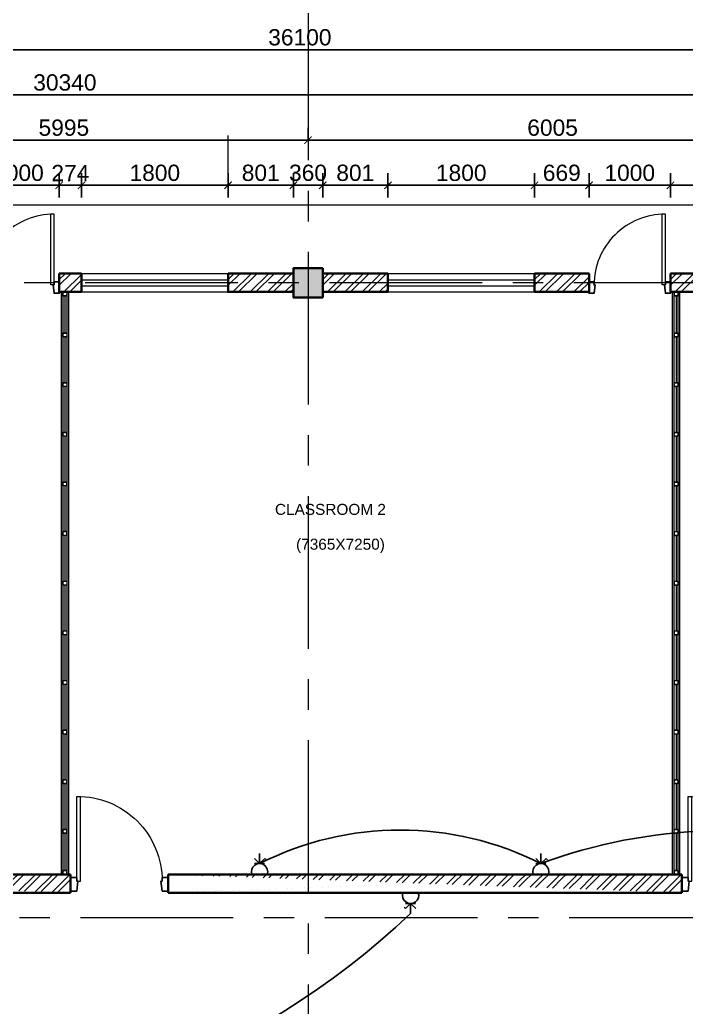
# Model space of a CAD drawing. Header units: inches. Extents: x 527934 to 2134587, y -408734 to 227304.
# Drawn here: x 1941142 to 1949324, y 605 to 12737 of the extents above; entities that cross this region are included whole.
import ezdxf

# ---------------------------------------------------------------- set-up
doc = ezdxf.new("R2010")
doc.units = ezdxf.units.IN
doc.header["$MEASUREMENT"] = 0
doc.linetypes.add('CENTER', pattern=[2, 1.25, -0.25, 0.25, -0.25])
for name, color, linetype, lineweight in [('2 POWER TEL COMP', 3, 'Continuous', 25), ('6 LIGHT PT WIRING', 3, 'Continuous', 25), ('7 POWER PT WIRING', 3, 'Continuous', 25), ('centre line', 1, 'CENTER', 9), ('dim', 253, 'Continuous', 9), ('door', 77, 'Continuous', 13), ('enclosure - exterior', 30, 'Continuous', 30), ('furniture', 253, 'Continuous', 5), ('hatch', 250, 'Continuous', 5), ('hatch 2', 251, 'Continuous', 5), ('Index_Contour', 1, 'Continuous', 20), ('INSULATION', 253, 'Continuous', 5), ('metal', 40, 'Continuous', 18), ('partition wall', 5, 'Continuous', 20), ('plinth', 5, 'Continuous', 9), ('sill', 253, 'Continuous', 13), ('text', 7, 'Continuous', 13), ('wall - brick', 30, 'Continuous', 35), ('window', 1, 'Continuous', 15)]:
    doc.layers.add(name, color=color, linetype=linetype, lineweight=lineweight)
doc.styles.get("Standard").update_dxf_attribs({"font": 'arial.ttf'})
doc.linetypes.add('BATTING', pattern='A,0.0001,-0.1,[134,ltypeshp.shx,S=0.1,R=0,X=-0.1,Y=0],-0.2,[134,ltypeshp.shx,S=0.1,R=180,X=0.1,Y=0],-0.1', length=0.4001)
doc.dimstyles.new('dim 100', dxfattribs={"dimtxt": 200, "dimasz": 90, "dimexe": 150, "dimexo": 150, "dimgap": 50, "dimtad": 1, "dimdec": 0, "dimzin": 0, "dimdsep": 46, "dimtxsty": 'Standard', "dimblk": 'ARCHTICK', "dimcen": 100, "dimdle": 150, "dimazin": 0, "dimtfac": 1, "dimtdec": 0, "dimtix": 1, "dimtmove": 2, "dimatfit": 3, "dimfxl": 150, "dimfxlon": 1, "dimtolj": 1, "dimtzin": 0, "dimarcsym": 0})

# ---------------------------------------------------------------- blocks, each defined once
blk = doc.blocks.new('hhhddhdhhdhd')
at = {"layer": 'hatch 2'}
h = blk.add_hatch(dxfattribs=at)
h.set_pattern_fill('ANSI31', color=256, scale=10.11854614201475, angle=180)
h.set_pattern_definition([(225, (0, 0), (0.8943615740959506, -0.894361574095951), [])])
h.paths.add_polyline_path([(2732476.997218427, 3237924.497344343), (2732476.997218427, 3237970.497344343), (2732522.997218427, 3237970.497344343), (2732522.997218427, 3237924.497344343)], flags=16)
edge = h.paths.add_edge_path()
edge.add_line((2732475.497218427, 3237972.497344343), (2732524.497218427, 3237972.497344343))
edge.add_arc((2732524.497218427, 3237971.997344343), 0.5, 0, 90, ccw=False)
edge.add_line((2732524.997218427, 3237971.997344343), (2732524.997218427, 3237922.997344343))
edge.add_arc((2732524.497218427, 3237922.997344343), 0.5, -90, 0, ccw=False)
edge.add_line((2732524.497218427, 3237922.497344343), (2732475.497218427, 3237922.497344343))
edge.add_arc((2732475.497218427, 3237922.997344343), 0.5, 180, 270, ccw=False)
edge.add_line((2732474.997218427, 3237922.997344343), (2732474.997218427, 3237971.809960568))
edge.add_arc((2732475.621186423, 3237971.881629747), 0.628070479563874, 101.38373853772163, 186.5522990226772, ccw=False)
at = {"layer": 'metal'}
for p, q in [((2732474.997218427, 3237922.997344343), (2732474.997218427, 3237971.809960568)), ((2732475.497218427, 3237972.497344343), (2732524.497218427, 3237972.497344343)), ((2732524.497218427, 3237922.497344343), (2732475.497218427, 3237922.497344343)), ((2732476.997218427, 3237970.497344343), (2732522.997218427, 3237970.497344343)), ((2732476.997218427, 3237924.497344343), (2732476.997218427, 3237970.497344343)), ((2732522.997218427, 3237924.497344343), (2732476.997218427, 3237924.497344343)), ((2732522.997218427, 3237970.497344343), (2732522.997218427, 3237924.497344343)), ((2732524.997218427, 3237971.997344343), (2732524.997218427, 3237922.997344343))]:
    blk.add_line(p, q, dxfattribs=at)
for centre, radius, start, end in [((2732475.621186423, 3237971.881629747), 0.628070479563874, 101.3837385377217, 186.5522990226772), ((2732475.497218427, 3237922.997344343), 0.5, 180, 270), ((2732524.497218427, 3237971.997344343), 0.5, 0, 90), ((2732524.497218427, 3237922.997344343), 0.5, 270, 0)]:
    blk.add_arc(centre, radius, start, end, dxfattribs=at)
blk = doc.blocks.new('Dd1')
at = {"layer": 'door'}
for p, q in [((6330598.909815274, 14377.03910187684), (6330624.909815274, 14377.03910187684)), ((6330624.909815274, 14377.03910187684), (6330624.909815274, 13509.62916418879)), ((6330586.909815274, 14339.03910187684), (6330586.909815273, 13509.05983945176))]:
    blk.add_line(p, q, dxfattribs=at)
at = {"layer": 'door', "lineweight": 25}
for points in [[(6330598.909815274, 14377.03910187684), (6330586.909815274, 14377.03910187684), (6330586.909815274, 14339.03910187684), (6330523.909815274, 14339.03910187684), (6330523.909815274, 14479.03910187684), (6330586.909815274, 14479.03910187684)], [(6331448.909815274, 14377.03910187684), (6331460.909815274, 14377.03910187684), (6331460.909815274, 14339.03910187684), (6331523.909815274, 14339.03910187684), (6331523.909815274, 14479.03910187684), (6331460.909815274, 14479.03910187684)]]:
    blk.add_lwpolyline(points, close=True, dxfattribs=at)
at = {"layer": 'door'}
blk.add_arc((6330592.909815274, 14377.03910187684), 868, 269.6039430704651, 0, dxfattribs=at)
blk = doc.blocks.new('_ArchTick')
at = {"color": 0, "linetype": 'ByBlock', "const_width": 0.15}
blk.add_lwpolyline([(-0.5, -0.5), (0.5, 0.5)], dxfattribs=at)
blk = doc.blocks.new('*D2807')
at = {"layer": 'Defpoints', "color": 0, "ltscale": 400}
for p in [(1941625.765545186, 10702.72027792875), (1940625.766017248, 9392.117507182062), (1941625.765545186, 9392.117507182062)]:
    blk.add_point(p, dxfattribs=at)
at = {"layer": 'dim', "color": 0, "lineweight": -2, "ltscale": 400}
for p, q in [((1940625.766017248, 10552.72027792875), (1940625.766017248, 10852.72027792875)), ((1941625.765545186, 10552.72027792875), (1941625.765545186, 10852.72027792875)), ((1940475.766017248, 10702.72027792875), (1941775.765545186, 10702.72027792875))]:
    blk.add_line(p, q, dxfattribs=at)
at = {"layer": 'dim', "color": 0, "lineweight": -2, "ltscale": 400, "xscale": 90, "yscale": 90, "zscale": 90, "rotation": 180}
blk.add_blockref('_ArchTick', (1940625.766017248, 10702.72027792875), dxfattribs=at)
at = {"layer": 'dim', "color": 0, "lineweight": -2, "ltscale": 400, "xscale": 90, "yscale": 90, "zscale": 90}
blk.add_blockref('_ArchTick', (1941625.765545186, 10702.72027792875), dxfattribs=at)
at = {"layer": 'dim', "color": 0, "ltscale": 400, "insert": (1941125.765781217, 10854.83487547309), "char_height": 200, "attachment_point": 5}
blk.add_mtext('\\A1;1000', dxfattribs=at)
blk = doc.blocks.new('*D2808')
at = {"layer": 'Defpoints', "color": 0, "ltscale": 400}
for p in [(1943699.765484822, 10702.72027792875), (1941899.765484823, 9617.117507182527), (1943699.765484822, 9617.117507182527)]:
    blk.add_point(p, dxfattribs=at)
at = {"layer": 'dim', "color": 0, "lineweight": -2, "ltscale": 400}
for p, q in [((1941899.765484823, 10552.72027792875), (1941899.765484823, 10852.72027792875)), ((1943699.765484822, 10552.72027792875), (1943699.765484822, 10852.72027792875)), ((1941749.765484823, 10702.72027792875), (1943849.765484822, 10702.72027792875))]:
    blk.add_line(p, q, dxfattribs=at)
at = {"layer": 'dim', "color": 0, "lineweight": -2, "ltscale": 400, "xscale": 90, "yscale": 90, "zscale": 90, "rotation": 180}
blk.add_blockref('_ArchTick', (1941899.765484823, 10702.72027792875), dxfattribs=at)
at = {"layer": 'dim', "color": 0, "lineweight": -2, "ltscale": 400, "xscale": 90, "yscale": 90, "zscale": 90}
blk.add_blockref('_ArchTick', (1943699.765484822, 10702.72027792875), dxfattribs=at)
at = {"layer": 'dim', "color": 0, "ltscale": 400, "insert": (1942799.765484823, 10854.83487547309), "char_height": 200, "attachment_point": 5}
blk.add_mtext('\\A1;1800', dxfattribs=at)
blk = doc.blocks.new('*D2809')
at = {"layer": 'Defpoints', "color": 0, "ltscale": 400}
for p in [(1944500.765484822, 10702.72027792875), (1943699.765484822, 9617.117507182527), (1944500.765484822, 9617.117507182527)]:
    blk.add_point(p, dxfattribs=at)
at = {"layer": 'dim', "color": 0, "lineweight": -2, "ltscale": 400}
for p, q in [((1943699.765484822, 10552.72027792875), (1943699.765484822, 10852.72027792875)), ((1944500.765484822, 10552.72027792875), (1944500.765484822, 10852.72027792875)), ((1943549.765484822, 10702.72027792875), (1944650.765484822, 10702.72027792875))]:
    blk.add_line(p, q, dxfattribs=at)
at = {"layer": 'dim', "color": 0, "lineweight": -2, "ltscale": 400, "xscale": 90, "yscale": 90, "zscale": 90, "rotation": 180}
blk.add_blockref('_ArchTick', (1943699.765484822, 10702.72027792875), dxfattribs=at)
at = {"layer": 'dim', "color": 0, "lineweight": -2, "ltscale": 400, "xscale": 90, "yscale": 90, "zscale": 90}
blk.add_blockref('_ArchTick', (1944500.765484822, 10702.72027792875), dxfattribs=at)
at = {"layer": 'dim', "color": 0, "ltscale": 400, "insert": (1944100.265484822, 10854.83487547309), "char_height": 200, "attachment_point": 5}
blk.add_mtext('\\A1;801', dxfattribs=at)
blk = doc.blocks.new('*D2810')
at = {"layer": 'Defpoints', "color": 0, "ltscale": 400}
for p in [(1944860.765484822, 10702.72027792875), (1944500.765484822, 9684.617507182527), (1944860.765484822, 9684.617507182527)]:
    blk.add_point(p, dxfattribs=at)
at = {"layer": 'dim', "color": 0, "lineweight": -2, "ltscale": 400}
for p, q in [((1944500.765484822, 10552.72027792875), (1944500.765484822, 10852.72027792875)), ((1944860.765484822, 10552.72027792875), (1944860.765484822, 10852.72027792875)), ((1944500.765484822, 10702.72027792875), (1944410.765484822, 10702.72027792875)), ((1944500.765484822, 10702.72027792875), (1944860.765484822, 10702.72027792875)), ((1944860.765484822, 10702.72027792875), (1944950.765484822, 10702.72027792875))]:
    blk.add_line(p, q, dxfattribs=at)
at = {"layer": 'dim', "color": 0, "lineweight": -2, "ltscale": 400, "xscale": 90, "yscale": 90, "zscale": 90}
blk.add_blockref('_ArchTick', (1944500.765484822, 10702.72027792875), dxfattribs=at)
at = {"layer": 'dim', "color": 0, "lineweight": -2, "ltscale": 400, "xscale": 90, "yscale": 90, "zscale": 90, "rotation": 180}
blk.add_blockref('_ArchTick', (1944860.765484822, 10702.72027792875), dxfattribs=at)
at = {"layer": 'dim', "color": 0, "ltscale": 400, "insert": (1944680.765484822, 10854.9030882971), "char_height": 200, "attachment_point": 5}
blk.add_mtext('\\A1;360', dxfattribs=at)
blk = doc.blocks.new('*D2811')
at = {"layer": 'Defpoints', "color": 0, "ltscale": 400}
for p in [(1945661.765515205, 10702.72027792875), (1944860.765484822, 9617.117507182062), (1945661.765515205, 9617.117507182062)]:
    blk.add_point(p, dxfattribs=at)
at = {"layer": 'dim', "color": 0, "lineweight": -2, "ltscale": 400}
for p, q in [((1944860.765484822, 10552.72027792875), (1944860.765484822, 10852.72027792875)), ((1945661.765515205, 10552.72027792875), (1945661.765515205, 10852.72027792875)), ((1944710.765484822, 10702.72027792875), (1945811.765515205, 10702.72027792875))]:
    blk.add_line(p, q, dxfattribs=at)
at = {"layer": 'dim', "color": 0, "lineweight": -2, "ltscale": 400, "xscale": 90, "yscale": 90, "zscale": 90, "rotation": 180}
blk.add_blockref('_ArchTick', (1944860.765484822, 10702.72027792875), dxfattribs=at)
at = {"layer": 'dim', "color": 0, "lineweight": -2, "ltscale": 400, "xscale": 90, "yscale": 90, "zscale": 90}
blk.add_blockref('_ArchTick', (1945661.765515205, 10702.72027792875), dxfattribs=at)
at = {"layer": 'dim', "color": 0, "ltscale": 400, "insert": (1945261.265500013, 10854.83487547309), "char_height": 200, "attachment_point": 5}
blk.add_mtext('\\A1;801', dxfattribs=at)
blk = doc.blocks.new('*D2812')
at = {"layer": 'Defpoints', "color": 0, "ltscale": 400}
for p in [(1947461.765515205, 10702.72027792875), (1945661.765515205, 9617.117507182527), (1947461.765515205, 9617.117507182527)]:
    blk.add_point(p, dxfattribs=at)
at = {"layer": 'dim', "color": 0, "lineweight": -2, "ltscale": 400}
for p, q in [((1945661.765515205, 10552.72027792875), (1945661.765515205, 10852.72027792875)), ((1947461.765515205, 10552.72027792875), (1947461.765515205, 10852.72027792875)), ((1945511.765515205, 10702.72027792875), (1947611.765515205, 10702.72027792875))]:
    blk.add_line(p, q, dxfattribs=at)
at = {"layer": 'dim', "color": 0, "lineweight": -2, "ltscale": 400, "xscale": 90, "yscale": 90, "zscale": 90, "rotation": 180}
blk.add_blockref('_ArchTick', (1945661.765515205, 10702.72027792875), dxfattribs=at)
at = {"layer": 'dim', "color": 0, "lineweight": -2, "ltscale": 400, "xscale": 90, "yscale": 90, "zscale": 90}
blk.add_blockref('_ArchTick', (1947461.765515205, 10702.72027792875), dxfattribs=at)
at = {"layer": 'dim', "color": 0, "ltscale": 400, "insert": (1946561.765515205, 10854.83487547309), "char_height": 200, "attachment_point": 5}
blk.add_mtext('\\A1;1800', dxfattribs=at)
blk = doc.blocks.new('*D2813')
at = {"layer": 'Defpoints', "color": 0, "ltscale": 400}
for p in [(1948130.765545588, 10702.72027792875), (1947461.765515205, 9617.117507182527), (1948130.765545588, 9617.117507182062)]:
    blk.add_point(p, dxfattribs=at)
at = {"layer": 'dim', "color": 0, "lineweight": -2, "ltscale": 400}
for p, q in [((1947461.765515205, 10552.72027792875), (1947461.765515205, 10852.72027792875)), ((1948130.765545588, 10552.72027792875), (1948130.765545588, 10852.72027792875)), ((1947311.765515205, 10702.72027792875), (1948280.765545588, 10702.72027792875))]:
    blk.add_line(p, q, dxfattribs=at)
at = {"layer": 'dim', "color": 0, "lineweight": -2, "ltscale": 400, "xscale": 90, "yscale": 90, "zscale": 90, "rotation": 180}
blk.add_blockref('_ArchTick', (1947461.765515205, 10702.72027792875), dxfattribs=at)
at = {"layer": 'dim', "color": 0, "lineweight": -2, "ltscale": 400, "xscale": 90, "yscale": 90, "zscale": 90}
blk.add_blockref('_ArchTick', (1948130.765545588, 10702.72027792875), dxfattribs=at)
at = {"layer": 'dim', "color": 0, "ltscale": 400, "insert": (1947796.265530396, 10854.83487547309), "char_height": 200, "attachment_point": 5}
blk.add_mtext('\\A1;669', dxfattribs=at)
blk = doc.blocks.new('*D2814')
at = {"layer": 'Defpoints', "color": 0, "ltscale": 400}
for p in [(1949130.765545587, 10702.72027792875), (1948130.765545588, 9617.117507182062), (1949130.765545587, 9617.117507184157)]:
    blk.add_point(p, dxfattribs=at)
at = {"layer": 'dim', "color": 0, "lineweight": -2, "ltscale": 400}
for p, q in [((1948130.765545588, 10552.72027792875), (1948130.765545588, 10852.72027792875)), ((1949130.765545587, 10552.72027792875), (1949130.765545587, 10852.72027792875)), ((1947980.765545588, 10702.72027792875), (1949280.765545587, 10702.72027792875))]:
    blk.add_line(p, q, dxfattribs=at)
at = {"layer": 'dim', "color": 0, "lineweight": -2, "ltscale": 400, "xscale": 90, "yscale": 90, "zscale": 90, "rotation": 180}
blk.add_blockref('_ArchTick', (1948130.765545588, 10702.72027792875), dxfattribs=at)
at = {"layer": 'dim', "color": 0, "lineweight": -2, "ltscale": 400, "xscale": 90, "yscale": 90, "zscale": 90}
blk.add_blockref('_ArchTick', (1949130.765545587, 10702.72027792875), dxfattribs=at)
at = {"layer": 'dim', "color": 0, "ltscale": 400, "insert": (1948630.765545587, 10854.83487547309), "char_height": 200, "attachment_point": 5}
blk.add_mtext('\\A1;1000', dxfattribs=at)
blk = doc.blocks.new('*D2815')
at = {"layer": 'Defpoints', "color": 0, "ltscale": 400}
for p in [(1950505.765484822, 10702.72027792875), (1949130.765545587, 9617.117507184157), (1950505.765484822, 9617.117507182527)]:
    blk.add_point(p, dxfattribs=at)
at = {"layer": 'dim', "color": 0, "lineweight": -2, "ltscale": 400}
for p, q in [((1949130.765545587, 10552.72027792875), (1949130.765545587, 10852.72027792875)), ((1950505.765484822, 10552.72027792875), (1950505.765484822, 10852.72027792875)), ((1948980.765545587, 10702.72027792875), (1950655.765484822, 10702.72027792875))]:
    blk.add_line(p, q, dxfattribs=at)
at = {"layer": 'dim', "color": 0, "lineweight": -2, "ltscale": 400, "xscale": 90, "yscale": 90, "zscale": 90, "rotation": 180}
blk.add_blockref('_ArchTick', (1949130.765545587, 10702.72027792875), dxfattribs=at)
at = {"layer": 'dim', "color": 0, "lineweight": -2, "ltscale": 400, "xscale": 90, "yscale": 90, "zscale": 90}
blk.add_blockref('_ArchTick', (1950505.765484822, 10702.72027792875), dxfattribs=at)
at = {"layer": 'dim', "color": 0, "ltscale": 400, "insert": (1949818.265515205, 10854.9030882971), "char_height": 200, "attachment_point": 5}
blk.add_mtext('\\A1;1375', dxfattribs=at)
blk = doc.blocks.new('*D2266')
at = {"layer": 'Defpoints', "color": 0, "ltscale": 400}
for p in [(1956865.765545587, 11812.72027792875), (1926525.765545587, 9675.208119799849), (1956865.765545587, 9675.208119799849)]:
    blk.add_point(p, dxfattribs=at)
at = {"layer": 'dim', "color": 0, "lineweight": -2, "ltscale": 400}
for p, q in [((1926525.765545587, 11662.72027792875), (1926525.765545587, 11962.72027792875)), ((1956865.765545587, 11662.72027792875), (1956865.765545587, 11962.72027792875)), ((1926375.765545587, 11812.72027792875), (1957015.765545587, 11812.72027792875))]:
    blk.add_line(p, q, dxfattribs=at)
at = {"layer": 'dim', "color": 0, "lineweight": -2, "ltscale": 400, "xscale": 90, "yscale": 90, "zscale": 90, "rotation": 180}
blk.add_blockref('_ArchTick', (1926525.765545587, 11812.72027792875), dxfattribs=at)
at = {"layer": 'dim', "color": 0, "lineweight": -2, "ltscale": 400, "xscale": 90, "yscale": 90, "zscale": 90}
blk.add_blockref('_ArchTick', (1956865.765545587, 11812.72027792875), dxfattribs=at)
at = {"layer": 'dim', "color": 0, "ltscale": 400, "insert": (1941695.765545587, 11964.9030882971), "char_height": 200, "attachment_point": 5}
blk.add_mtext('\\A1;30340', dxfattribs=at)
blk = doc.blocks.new('*D2295')
at = {"layer": 'Defpoints', "color": 0, "ltscale": 400}
for p in [(1962630.76554559, 12367.72027792875), (1926530.765545587, 775.8521177307703), (1962630.76554559, 775.8521177307703)]:
    blk.add_point(p, dxfattribs=at)
at = {"layer": 'dim', "color": 0, "lineweight": -2, "ltscale": 400}
for p, q in [((1926530.765545587, 12217.72027792875), (1926530.765545587, 12517.72027792875)), ((1962630.76554559, 12217.72027792875), (1962630.76554559, 12517.72027792875)), ((1926380.765545587, 12367.72027792875), (1962780.76554559, 12367.72027792875))]:
    blk.add_line(p, q, dxfattribs=at)
at = {"layer": 'dim', "color": 0, "lineweight": -2, "ltscale": 400, "xscale": 90, "yscale": 90, "zscale": 90, "rotation": 180}
blk.add_blockref('_ArchTick', (1926530.765545587, 12367.72027792875), dxfattribs=at)
at = {"layer": 'dim', "color": 0, "lineweight": -2, "ltscale": 400, "xscale": 90, "yscale": 90, "zscale": 90}
blk.add_blockref('_ArchTick', (1962630.76554559, 12367.72027792875), dxfattribs=at)
at = {"layer": 'dim', "color": 0, "ltscale": 400, "insert": (1944580.765545588, 12519.9030882971), "char_height": 200, "attachment_point": 5}
blk.add_mtext('\\A1;36100', dxfattribs=at)
blk = doc.blocks.new('*D2873')
at = {"layer": 'Defpoints', "color": 0, "ltscale": 400}
for p in [(1941899.765484823, 10702.72027792875), (1941625.765545587, 9617.117507182527), (1941899.765484823, 9617.117507182527)]:
    blk.add_point(p, dxfattribs=at)
at = {"layer": 'furniture', "color": 0, "lineweight": -2, "ltscale": 400}
for p, q in [((1941625.765545587, 10552.72027792875), (1941625.765545587, 10852.72027792875)), ((1941899.765484823, 10552.72027792875), (1941899.765484823, 10852.72027792875)), ((1941625.765545587, 10702.72027792875), (1941535.765545587, 10702.72027792875)), ((1941625.765545587, 10702.72027792875), (1941899.765484823, 10702.72027792875)), ((1941899.765484823, 10702.72027792875), (1941989.765484823, 10702.72027792875))]:
    blk.add_line(p, q, dxfattribs=at)
at = {"layer": 'furniture', "color": 0, "lineweight": -2, "ltscale": 400, "xscale": 90, "yscale": 90, "zscale": 90}
blk.add_blockref('_ArchTick', (1941625.765545587, 10702.72027792875), dxfattribs=at)
at = {"layer": 'furniture', "color": 0, "lineweight": -2, "ltscale": 400, "xscale": 90, "yscale": 90, "zscale": 90, "rotation": 180}
blk.add_blockref('_ArchTick', (1941899.765484823, 10702.72027792875), dxfattribs=at)
at = {"layer": 'furniture', "color": 0, "ltscale": 400, "insert": (1941762.765515205, 10853.12955487281), "char_height": 200, "attachment_point": 5}
blk.add_mtext('\\A1;274', dxfattribs=at)
blk = doc.blocks.new('*D2297')
at = {"layer": 'Defpoints', "color": 0, "ltscale": 400}
for p in [(1938685.765484822, 11257.72027792863), (1944680.765484822, 11257.72027791635), (1944680.765484822, 11257.72027792875)]:
    blk.add_point(p, dxfattribs=at)
at = {"layer": 'furniture', "color": 0, "lineweight": -2, "ltscale": 400}
for p, q in [((1938685.765484822, 11257.72027792875), (1938685.765484822, 11407.72027792875)), ((1944680.765484822, 11257.72027792875), (1944680.765484822, 11407.72027792875)), ((1938535.765484822, 11257.72027792875), (1944830.765484822, 11257.72027792875))]:
    blk.add_line(p, q, dxfattribs=at)
at = {"layer": 'furniture', "color": 0, "lineweight": -2, "ltscale": 400, "xscale": 90, "yscale": 90, "zscale": 90, "rotation": 180}
blk.add_blockref('_ArchTick', (1938685.765484822, 11257.72027792875), dxfattribs=at)
at = {"layer": 'furniture', "color": 0, "lineweight": -2, "ltscale": 400, "xscale": 90, "yscale": 90, "zscale": 90}
blk.add_blockref('_ArchTick', (1944680.765484822, 11257.72027792875), dxfattribs=at)
at = {"layer": 'furniture', "color": 0, "ltscale": 400, "insert": (1941683.265484822, 11409.83487547309), "char_height": 200, "attachment_point": 5}
blk.add_mtext('\\A1;5995', dxfattribs=at)
blk = doc.blocks.new('*D2298')
at = {"layer": 'Defpoints', "color": 0, "ltscale": 400}
for p in [(1944680.765484822, 11257.72027792875), (1950685.765484822, 11257.72027792264), (1950685.765484822, 11257.72027792881)]:
    blk.add_point(p, dxfattribs=at)
at = {"layer": 'furniture', "color": 0, "lineweight": -2, "ltscale": 400}
for p, q in [((1944680.765484822, 11257.72027792881), (1944680.765484822, 11407.72027792881)), ((1950685.765484822, 11257.72027792881), (1950685.765484822, 11407.72027792881)), ((1944530.765484822, 11257.72027792881), (1950835.765484822, 11257.72027792881))]:
    blk.add_line(p, q, dxfattribs=at)
at = {"layer": 'furniture', "color": 0, "lineweight": -2, "ltscale": 400, "xscale": 90, "yscale": 90, "zscale": 90, "rotation": 180}
blk.add_blockref('_ArchTick', (1944680.765484822, 11257.72027792881), dxfattribs=at)
at = {"layer": 'furniture', "color": 0, "lineweight": -2, "ltscale": 400, "xscale": 90, "yscale": 90, "zscale": 90}
blk.add_blockref('_ArchTick', (1950685.765484822, 11257.72027792881), dxfattribs=at)
at = {"layer": 'furniture', "color": 0, "ltscale": 400, "insert": (1947683.265484822, 11409.83487547314), "char_height": 200, "attachment_point": 5}
blk.add_mtext('\\A1;6005', dxfattribs=at)
blk = doc.blocks.new('15 amp socket')
at = {"color": 3, "lineweight": 25}
for p, q in [((593021.6950971427, 179162.0314506535), (592958.4426568242, 179225.2838910092)), ((593021.6950971427, 179162.0314506535), (593021.6950971427, 179286.3770140056)), ((593021.6950971427, 179162.0314506535), (593084.9475375357, 179225.2838910092)), ((593084.9475375357, 179225.2838910092), (593101.9214421305, 179207.9386820738)), ((592959.5223154667, 179162.0314506535), (593083.8678788188, 179162.0314506535)), ((592927.9564210566, 179029.0346570779), (593115.4337733778, 179029.0346570779))]:
    blk.add_line(p, q, dxfattribs=at)
blk.add_arc((593021.6950971427, 179062.4986506347), 99.53280000000004, 340.3538224690597, 199.6461775309403, dxfattribs=at)

msp = doc.modelspace()

# ---------------------------------------------------------------- hatches: boundary and pattern name
h = msp.add_hatch()
h.set_pattern_fill('ANSI31', color=256, scale=10, angle=-90.00000000000006)
h.set_pattern_definition([(314.9999999999999, (1991861.765545587, 182312.1175071825), (0.8838834764831852, 0.8838834764831835), [])])
h.paths.add_polyline_path([(1926755.765545587, 9392.117507182527), (1926755.765545587, 9622.117507182527), (1926525.765545587, 9622.117507182527), (1926525.765545587, 9392.117507182527)])
h.paths.add_polyline_path([(1926818.265545587, -3362.882492817473), (1926818.265545587, -3012.882492817473), (1926468.265545587, -3012.882492817473), (1926468.265545587, -3362.882492817473)])
h.paths.add_polyline_path([(1926818.265545587, -8252.882492817473), (1926818.265545587, -7902.882492817473), (1926468.265545587, -7902.882492817473), (1926468.265545587, -8252.882492817473)])
h.paths.add_polyline_path([(1926818.265545587, -13148.88249281747), (1926818.265545587, -12798.88249281747), (1926468.265545587, -12798.88249281747), (1926468.265545587, -13148.88249281747)])
h.paths.add_polyline_path([(1926755.765545587, -20887.88249281747), (1926755.765545587, -20657.88249281747), (1926525.765545587, -20657.88249281747), (1926525.765545587, -20887.88249281747)])
h.paths.add_polyline_path([(1932875.765484822, -20950.38249281747), (1932875.765484822, -20590.38249281747), (1932515.765484822, -20590.38249281747), (1932515.765484822, -20950.38249281747)])
h.paths.add_polyline_path([(1938865.765484822, -20950.38249281747), (1938865.765484822, -20590.38249281747), (1938505.765484822, -20590.38249281747), (1938505.765484822, -20950.38249281747)])
h.paths.add_polyline_path([(1944860.765484822, -20950.38249281747), (1944860.765484822, -20590.38249281747), (1944500.765484822, -20590.38249281747), (1944500.765484822, -20950.38249281747)])
h.paths.add_polyline_path([(1950865.765484822, -20950.38249281747), (1950865.765484822, -20590.38249281747), (1950505.765484822, -20590.38249281747), (1950505.765484822, -20950.38249281747)])
h.paths.add_polyline_path([(1956865.765545587, -20887.88249281747), (1956865.765545587, -20657.88249281747), (1956635.765545587, -20657.88249281747), (1956635.765545587, -20887.88249281747)])
h.paths.add_polyline_path([(1956923.265545587, -13148.88249281747), (1956923.265545587, -12798.88249281747), (1956573.265545587, -12798.88249281747), (1956573.265545587, -13148.88249281747)])
h.paths.add_polyline_path([(1956923.265545587, -8252.882492817473), (1956923.265545587, -7902.882492817473), (1956573.265545587, -7902.882492817473), (1956573.265545587, -8252.882492817473)])
h.paths.add_polyline_path([(1956923.265545587, -3362.882492817473), (1956923.265545587, -3012.882492817473), (1956573.265545587, -3012.882492817473), (1956573.265545587, -3362.882492817473)])
h.paths.add_polyline_path([(1956923.265545587, 1533.117507182527), (1956923.265545587, 1883.117507182527), (1956573.265545587, 1883.117507182527), (1956573.265545587, 1533.117507182527)])
h.paths.add_polyline_path([(1956865.765545587, 9392.117507182527), (1956865.765545587, 9622.117507182527), (1956635.765545587, 9622.117507182527), (1956635.765545587, 9392.117507182527)])
h.paths.add_polyline_path([(1950865.765484822, 9324.617507182527), (1950865.765484822, 9684.617507182527), (1950505.765484822, 9684.617507182527), (1950505.765484822, 9324.617507182527)])
h.paths.add_polyline_path([(1944860.765484822, 9324.617507182527), (1944860.765484822, 9684.617507182527), (1944500.765484822, 9684.617507182527), (1944500.765484822, 9324.617507182527)])
h.paths.add_polyline_path([(1938865.765484822, 9324.617507182527), (1938865.765484822, 9684.617507182527), (1938505.765484822, 9684.617507182527), (1938505.765484822, 9324.617507182527)])
h.paths.add_polyline_path([(1932875.765484822, 9324.617507182527), (1932875.765484822, 9684.617507182527), (1932515.765484822, 9684.617507182527), (1932515.765484822, 9324.617507182527)])
at = {"layer": 'hatch', "lineweight": 5, "ltscale": 400}
h = msp.add_hatch(dxfattribs=at)
h.set_pattern_fill('ANSI32', color=256, scale=400)
h.set_pattern_definition([(45, (-682649.3666279796, 58770.33129144341), (-106.0660171779821, 106.0660171779821), []), (45, (-682578.6559499796, 58770.33129144341), (-106.0660171779821, 106.0660171779821), [])])
h.paths.add_polyline_path([(1941625.765646289, 9616.948428118834), (1941625.766388207, 9391.948428118834), (1941899.765521188, 9392.11750718276), (1941899.765448458, 9617.117507182295)])
h = msp.add_hatch(dxfattribs=at)
h.set_pattern_fill('ANSI32', color=256, scale=400)
h.set_pattern_definition([(45, (-680575.367160405, 58770.33129144341), (-106.0660171779821, 106.0660171779821), []), (45, (-680504.656482405, 58770.33129144341), (-106.0660171779821, 106.0660171779821), [])])
h.paths.add_polyline_path([(1943699.765113864, 9616.948428118834), (1943699.765855781, 9391.948428118834), (1944500.765521188, 9392.11750718276), (1944500.765448457, 9617.117507182295)])
h = msp.add_hatch(dxfattribs=at)
h.set_pattern_fill('ANSI32', color=256, scale=400)
h.set_pattern_definition([(45, (-679414.367160405, 58770.33129144294), (-106.0660171779821, 106.0660171779821), []), (45, (-679343.656482405, 58770.33129144294), (-106.0660171779821, 106.0660171779821), [])])
h.paths.add_polyline_path([(1944860.765113864, 9616.948428118369), (1944860.765855781, 9391.948428118369), (1945661.765521188, 9392.117507182295), (1945661.765448457, 9617.117507181829)])
h = msp.add_hatch(dxfattribs=at)
h.set_pattern_fill('ANSI32', color=256, scale=400)
h.set_pattern_definition([(45, (-676813.367130023, 58770.33129144341), (-106.0660171779821, 106.0660171779821), []), (45, (-676742.656452023, 58770.33129144341), (-106.0660171779821, 106.0660171779821), [])])
h.paths.add_polyline_path([(1947461.765144246, 9616.948428118834), (1947461.765886163, 9391.948428118834), (1948130.765581953, 9392.11750718276), (1948130.765509222, 9617.117507182295)])
h = msp.add_hatch(dxfattribs=at)
h.set_pattern_fill('ANSI32', color=256, scale=400)
h.set_pattern_definition([(45, (-675144.3670996409, 58770.33129144341), (-106.0660171779821, 106.0660171779821), []), (45, (-675073.6564216409, 58770.33129144341), (-106.0660171779821, 106.0660171779821), [])])
h.paths.add_polyline_path([(1949130.765174628, 9616.948428118834), (1949130.765916545, 9391.948428118834), (1950505.765049527, 9392.11750718276), (1950505.764976796, 9617.117507182295)])
h = msp.add_hatch(dxfattribs=at)
h.set_pattern_fill('ANSI32', color=256, scale=400)
h.set_pattern_definition([(45, (-688819.0005888585, 35826.50037050853), (-106.0660171779821, 106.0660171779821), []), (45, (-688748.2899108585, 35826.50037050853), (-106.0660171779821, 106.0660171779821), [])])
edge = h.paths.add_edge_path()
edge.add_line((1940245.765472849, 2012.107816877309), (1935460.765400227, 2012.107816877309))
edge.add_line((1941765.765472849, 2237.107816877775), (1935460.765400227, 2237.107816877309))
edge.add_line((1941765.765472849, 2012.107816877775), (1935460.765400227, 2012.107816877309))
edge.add_line((1935460.765398343, 2237.107816877309), (1935460.765325816, 2012.109024558216))
edge.add_line((1941765.765472849, 2237.107816877775), (1941765.765400118, 2012.107816876844))
h = msp.add_hatch(dxfattribs=at)
h.set_pattern_fill('ANSI32', color=256, scale=400)
h.set_pattern_definition([(45, (-681314.0005161273, 35826.50037050713), (-106.0660171779821, 106.0660171779821), []), (45, (-681243.2898381273, 35826.50037050713), (-106.0660171779821, 106.0660171779821), [])])
edge = h.paths.add_edge_path()
edge.add_line((1947750.765545581, 2012.107816875912), (1942965.765472958, 2012.107816875912))
edge.add_line((1949270.765545581, 2237.107816876378), (1942965.765472958, 2237.107816875912))
edge.add_line((1949270.76554558, 2012.107816876378), (1942965.765472958, 2012.107816875912))
edge.add_line((1942965.765471074, 2237.107816875912), (1942965.765398548, 2012.109024556819))
edge.add_line((1949270.765545581, 2237.107816876378), (1949270.765472849, 2012.107816875447))

# ---------------------------------------------------------------- linework, layer by layer
at = {"layer": '6 LIGHT PT WIRING', "ltscale": 400}
msp.add_arc((1939049.500000073, 9079.520297950701), 10056.38512233362, 226.7497186319553, 313.2502813680447, dxfattribs=at)
at = {"layer": '7 POWER PT WIRING', "ltscale": 400}
for centre, radius, start, end in [((1945812.749999624, -1043.43305222051), 3825.437373623637, 63.16733800750676, 116.8326619924789), ((1949787.565632414, -3693.288041788674), 6466.733879444905, 72.93252366395157, 110.3427537745701)]:
    msp.add_arc(centre, radius, start, end, dxfattribs=at)
at = {"layer": 'centre line', "ltscale": 1500}
for p, q in [((1944680.765484822, 12884.61750718276), (1944680.765484823, -24601.99962949287)), ((1920944.023712615, 9507.117507182527), (1968092.62715113, 9507.117507182527)), ((1920886.523712615, 1708.117507182527), (1968092.62715113, 1708.117507182527))]:
    msp.add_line(p, q, dxfattribs=at)
at = {"layer": 'dim', "ltscale": 400}
msp.add_line((1941899.765484823, 9617.117507182527), (1943699.765484822, 9617.117507182527), dxfattribs=at)
at = {"layer": 'enclosure - exterior'}
msp.add_line((1949270.765503564, 2012.117507182993), (1942965.765506147, 2012.117507182527), dxfattribs=at)
at = {"layer": 'furniture', "ltscale": 400}
msp.add_line((1943699.765484822, 10702.72027792875), (1943699.765484822, 11312.72027792875), dxfattribs=at)
at = {"layer": 'Index_Contour', "linetype": 'BATTING', "ltscale": 0.5}
msp.add_line((1941670.765545587, 9392.117507182527), (1941720.765545587, 9392.117507182527), dxfattribs=at)
at = {"layer": 'INSULATION', "linetype": 'BATTING', "ltscale": 400}
for p, q in [((1941695.765545587, 9392.117507182527), (1941695.765545587, 9390.116983721498)), ((1941695.765545587, 2239.117507182527), (1941695.765545587, 2237.117507182993)), ((1949199.852684952, 2239.117507182527), (1949199.852684952, 2237.117507182527))]:
    msp.add_line(p, q, dxfattribs=at)
at = {"layer": 'INSULATION', "linetype": 'BATTING', "ltscale": 50}
for p, q in [((1941695.765545587, 9344.116983721498), (1941695.765545587, 8887.617507182062)), ((1949199.852684951, 9342.116983721498), (1949199.852684951, 8887.617507182527)), ((1941695.765545587, 8841.617507182062), (1941695.765545586, 8277.617507182527)), ((1949199.852684951, 8839.642995005008), (1949199.852684951, 8277.617507182527)), ((1941695.765545586, 8231.617507182527), (1941695.765545586, 7667.617507182527)), ((1949199.852684951, 8229.617507182527), (1949199.852684951, 7667.617507182527)), ((1941695.765545586, 7621.617507182527), (1941695.765545586, 7057.617507182527)), ((1949199.85268495, 7621.617507182527), (1949199.85268495, 7057.617507182527)), ((1941695.765545586, 7011.617507182527), (1941695.765545586, 6447.617507182527)), ((1949199.852684951, 7009.617507182527), (1949199.852684951, 6447.617507182062)), ((1941695.765545586, 6401.617507182527), (1941695.765545586, 5837.617507182062)), ((1949199.852684951, 6401.617507182527), (1949199.852684951, 5837.617507182062)), ((1941695.765545586, 5791.617507182062), (1941695.765545586, 5227.617507182062)), ((1949199.852684951, 5791.431718152948), (1949199.85268495, 5227.617507182527)), ((1941695.765545586, 5181.617507182527), (1941695.765545585, 4617.617507182527)), ((1949199.85268495, 5181.617507182527), (1949199.85268495, 4617.617507182062)), ((1941695.765545585, 4571.617507182527), (1941695.765545585, 4007.617507182527)), ((1949199.852684951, 4569.617507182527), (1949199.852684951, 4007.617507182527)), ((1941695.765545585, 3961.617507182527), (1941695.765545586, 3397.617507182527)), ((1949199.852684951, 3961.617507182527), (1949199.852684952, 3397.617507182527)), ((1941695.765545586, 3351.617507182527), (1941695.765545586, 2787.617507182527)), ((1949199.852684952, 3351.617507182527), (1949199.852684953, 2787.617507182062)), ((1941695.765545586, 2741.617507182527), (1941695.765545587, 2285.117507182527)), ((1949199.852684953, 2741.617507182062), (1949199.852684952, 2285.117507182062))]:
    msp.add_line(p, q, dxfattribs=at)
at = {"layer": 'partition wall', "lineweight": 18}
for p, q in [((1941650.765545587, 9392.117507722694), (1941650.765545586, 2237.117507182993)), ((1941670.765545587, 9392.117507722694), (1941670.765545587, 2237.117507183459)), ((1941720.765545587, 9392.117507722694), (1941720.765545587, 2237.117507183459)), ((1941740.765545587, 9392.117507722694), (1941740.765545587, 2237.117507183459)), ((1949155.765545587, 2237.117507182527), (1949155.765545587, 9392.117507182527)), ((1949175.765545587, 2237.117507182062), (1949175.765545587, 9392.117507182527)), ((1949225.765545587, 2237.117507182062), (1949225.765545587, 9392.117507182527)), ((1949245.765545587, 2237.117507182062), (1949245.765545587, 9392.117507182527))]:
    msp.add_line(p, q, dxfattribs=at)
at = {"layer": 'plinth'}
for q in [(1926525.765545587, 10457.11750718253), (1933204.765545587, 10457.11750718253)]:
    msp.add_line((1957590.765545587, 10457.11750718253), q, dxfattribs=at)
at = {"layer": 'sill'}
for p, q in [((1945661.765515205, 9617.117507182527), (1947461.765515205, 9617.117507182527)), ((1941890.765484822, 9392.117507182527), (1943690.765484822, 9392.117507182527)), ((1945661.765515205, 9392.117507182527), (1947461.765515205, 9392.117507182527))]:
    msp.add_line(p, q, dxfattribs=at)
at = {"layer": 'wall - brick'}
for p, q in [((1941899.765484823, 9617.117507182527), (1941625.765545587, 9617.117507182527)), ((1941899.765484823, 9617.117507182527), (1941625.766017247, 9617.117507182527)), ((1941625.766017247, 9392.117507182527), (1941625.766017248, 9617.117507182527)), ((1941625.766017248, 9617.117507182527), (1941899.765484823, 9617.117507182527)), ((1944500.765484822, 9617.117507182527), (1943699.765484822, 9617.117507182527)), ((1945661.765515205, 9617.117507182062), (1944860.765484822, 9617.117507182062)), ((1945661.765515205, 9392.117507182527), (1945661.765515205, 9617.117507182527)), ((1948130.765545588, 9617.117507182062), (1947461.765515205, 9617.117507182527)), ((1947461.765515205, 9392.117507182527), (1947461.765515205, 9617.117507182527)), ((1948130.765545588, 9617.117507182062), (1948130.765545588, 9392.117507182062)), ((1950505.765484822, 9617.117507182527), (1949130.765545587, 9617.117507182527)), ((1949130.765545587, 9617.117507182527), (1949130.765545587, 9392.117507182527)), ((1941890.765484822, 9392.117507182527), (1941625.765545587, 9392.117507182527)), ((1941899.765484823, 9392.117507182527), (1941650.765545587, 9392.117507182527)), ((1944500.765484822, 9392.117507182527), (1943690.765484822, 9392.117507182527)), ((1945661.765515205, 9392.117507182527), (1944860.765484822, 9392.117507182527)), ((1948130.765545588, 9392.117507182527), (1947461.765515205, 9392.117507182527)), ((1950505.765484822, 9392.117507182527), (1949130.765545587, 9392.117507182527)), ((1949282.765545587, 9392.117507182527), (1949270.765545587, 9392.117507182527)), ((1941765.765545587, 2237.117507182993), (1938820.765545587, 2237.117507182993)), ((1941765.765545587, 2237.117507182993), (1941765.76540033, 2012.118714863434)), ((1942965.765506147, 2237.11750718113), (1942965.765506147, 2012.11750718113)), ((1949270.765545587, 2237.117507182527), (1942965.765506147, 2237.117507182993)), ((1947758.765545587, 2237.117507182527), (1942965.765506147, 2237.117507183459)), ((1949270.765545587, 2237.117507182527), (1949270.76540033, 2012.118714863434)), ((1941765.765545587, 2142.117507182993), (1941765.76547312, 2012.117507182993)), ((1949270.765545587, 2142.117507182527), (1949270.765503564, 2012.117507182527)), ((1949270.765545587, 2012.117507182527), (1942965.765506147, 2012.117507182527))]:
    msp.add_line(p, q, dxfattribs=at)
at = {"layer": 'wall - brick', "lineweight": 35}
for p, q in [((1941765.765503564, 2012.117507182993), (1935460.765433417, 2012.117507182993)), ((1941765.765545587, 2012.117507182527), (1935460.765433417, 2012.117507182527))]:
    msp.add_line(p, q, dxfattribs=at)
at = {"layer": 'wall - brick'}
for points in [[(1941899.765484823, 9392.117507182527), (1941899.765484823, 9617.117507182527)], [(1943699.765484822, 9392.117507182527), (1943699.765484822, 9617.117507182527)]]:
    msp.add_lwpolyline(points, dxfattribs=at)
msp.add_lwpolyline([(1944860.765484822, 9684.617507182527), (1944860.765484822, 9324.617507182527), (1944500.765484822, 9324.617507182527), (1944500.765484822, 9684.617507182527)], close=True, dxfattribs=at)
at = {"layer": 'window'}
for p, q in [((1941899.765484823, 9542.117507182527), (1943699.765484823, 9542.117507182527)), ((1941899.765484823, 9467.117507182527), (1943699.765484823, 9467.117507182527)), ((1945661.765515205, 9542.117507182527), (1947461.765515205, 9542.117507182527)), ((1945661.765515205, 9467.117507182527), (1947461.765515205, 9467.117507182527))]:
    msp.add_line(p, q, dxfattribs=at)

# ---------------------------------------------------------------- block references
at = {"layer": '2 POWER TEL COMP'}
for p, rotation in [((1351064.304954615, -176791.9173215864), 1.667526652835144e-08), ((1354517.804954615, -176791.9173215867), 1.667526652835144e-08), ((2538961.695098183, 181041.1521610606), 179.9999999991662)]:
    msp.add_blockref('15 amp socket', p, dxfattribs=dict(at, rotation=rotation))
at = {"layer": 'dim', "rotation": 180}
for p in [(8272149.67536046, 23856.15660906094), (8279654.675360464, 23856.15660906094)]:
    msp.add_blockref('Dd1', p, dxfattribs=at)
at = {"layer": 'dim', "xscale": -1.199999999953434, "yscale": 1.19999999999709, "zscale": 1.2, "rotation": 180}
for p in [(-5654862.92630537, 19406.46503327636), (-5647357.92630537, 19406.46503327612)]:
    msp.add_blockref('Dd1', p, dxfattribs=at)
at = {"layer": 'Index_Contour', "color": 0, "rotation": 270}
for p in [(-1296251.731798754, 2741867.114202151), (-1296251.731798755, 2741364.614725612), (-1288746.731798755, 2741364.614725612), (-1296251.731798755, 2740754.614725612), (-1296251.731798755, 2740144.614725612), (-1288746.731798755, 2740144.614725612), (-1296251.731798755, 2739534.614725612), (-1296251.731798755, 2738924.614725612), (-1296251.731798755, 2738314.614725612), (-1296251.731798755, 2737704.614725612), (-1288746.731798755, 2737704.614725612), (-1296251.731798755, 2737094.614725612), (-1288746.731798755, 2737094.614725612), (-1296251.731798755, 2736484.614725612), (-1288746.731798755, 2736484.614725612), (-1296251.731798755, 2735874.614725612), (-1288746.731798755, 2735874.614725612), (-1296251.731798755, 2735264.614725612), (-1288746.731798755, 2735264.614725612), (-1296251.731798755, 2734762.114725612), (-1288746.731798755, 2734762.114725612)]:
    msp.add_blockref('hhhddhdhhdhd', p, dxfattribs=at)
at = {"layer": 'metal', "color": 0, "rotation": 270}
for p in [(-1288746.731798754, 2741867.114202151), (-1288746.731798755, 2740754.614725612), (-1288746.731798755, 2738924.614725612), (-1288746.731798755, 2738314.614725612)]:
    msp.add_blockref('hhhddhdhhdhd', p, dxfattribs=at)
at = {"layer": 'metal', "rotation": 270}
msp.add_blockref('hhhddhdhhdhd', (-1288746.731798755, 2739534.614725612), dxfattribs=at)

# ---------------------------------------------------------------- texts
at = {"layer": 'text'}
for s, p in [('CLASSROOM 2', (1944274.891342586, 6653.883898632601)), ('(7365X7250)', (1944533.984545609, 6225.763424357399))]:
    msp.add_text(s, height=135, dxfattribs=at).set_placement(p)

# ---------------------------------------------------------------- dimensions: what is measured, and where the dimension line sits
at = {"layer": 'dim', "ltscale": 400}
for base, p1, p2, picture, middle in [((1962630.76554559, 12367.72027792875), (1926530.765545587, 775.8521177307703), (1962630.76554559, 775.8521177307703), '*D2295', (1944580.765545588, 12519.9030882971)), ((1956865.765545587, 11812.72027792875), (1926525.765545587, 9675.208119799849), (1956865.765545587, 9675.208119799849), '*D2266', (1941695.765545587, 11964.9030882971)), ((1941625.765545186, 10702.72027792875), (1940625.766017248, 9392.117507182062), (1941625.765545186, 9392.117507182062), '*D2807', (1941125.765781217, 10854.83487547309)), ((1943699.765484822, 10702.72027792875), (1941899.765484823, 9617.117507182527), (1943699.765484822, 9617.117507182527), '*D2808', (1942799.765484823, 10854.83487547309)), ((1944500.765484822, 10702.72027792875), (1943699.765484822, 9617.117507182527), (1944500.765484822, 9617.117507182527), '*D2809', (1944100.265484822, 10854.83487547309)), ((1944860.765484822, 10702.72027792875), (1944500.765484822, 9684.617507182527), (1944860.765484822, 9684.617507182527), '*D2810', (1944680.765484822, 10854.9030882971)), ((1945661.765515205, 10702.72027792875), (1944860.765484822, 9617.117507182062), (1945661.765515205, 9617.117507182062), '*D2811', (1945261.265500013, 10854.83487547309)), ((1947461.765515205, 10702.72027792875), (1945661.765515205, 9617.117507182527), (1947461.765515205, 9617.117507182527), '*D2812', (1946561.765515205, 10854.83487547309)), ((1948130.765545588, 10702.72027792875), (1947461.765515205, 9617.117507182527), (1948130.765545588, 9617.117507182062), '*D2813', (1947796.265530396, 10854.83487547309)), ((1949130.765545587, 10702.72027792875), (1948130.765545588, 9617.117507182062), (1949130.765545587, 9617.117507184157), '*D2814', (1948630.765545587, 10854.83487547309)), ((1950505.765484822, 10702.72027792875), (1949130.765545587, 9617.117507184157), (1950505.765484822, 9617.117507182527), '*D2815', (1949818.265515205, 10854.9030882971))]:
    dim = msp.add_linear_dim(base=base, p1=p1, p2=p2, dimstyle='dim 100', override={"dimpost": '\\X'}, dxfattribs=at)
    dim.commit()
    dim.dimension.update_dxf_attribs({"geometry": picture, "text_midpoint": middle})
at = {"layer": 'furniture', "ltscale": 400}
for base, p1, p2, picture, middle in [((1944680.765484822, 11257.72027792875), (1938685.765484822, 11257.72027792863), (1944680.765484822, 11257.72027791635), '*D2297', (1941683.265484822, 11409.83487547309)), ((1950685.765484822, 11257.72027792881), (1944680.765484822, 11257.72027792875), (1950685.765484822, 11257.72027792264), '*D2298', (1947683.265484822, 11409.83487547314)), ((1941899.765484823, 10702.72027792875), (1941625.765545587, 9617.117507182527), (1941899.765484823, 9617.117507182527), '*D2873', (1941762.765515205, 10853.12955487281))]:
    dim = msp.add_linear_dim(base=base, p1=p1, p2=p2, dimstyle='dim 100', override={"dimpost": '\\X'}, dxfattribs=at)
    dim.commit()
    dim.dimension.update_dxf_attribs({"geometry": picture, "text_midpoint": middle})

doc.saveas('drawing.dxf')
